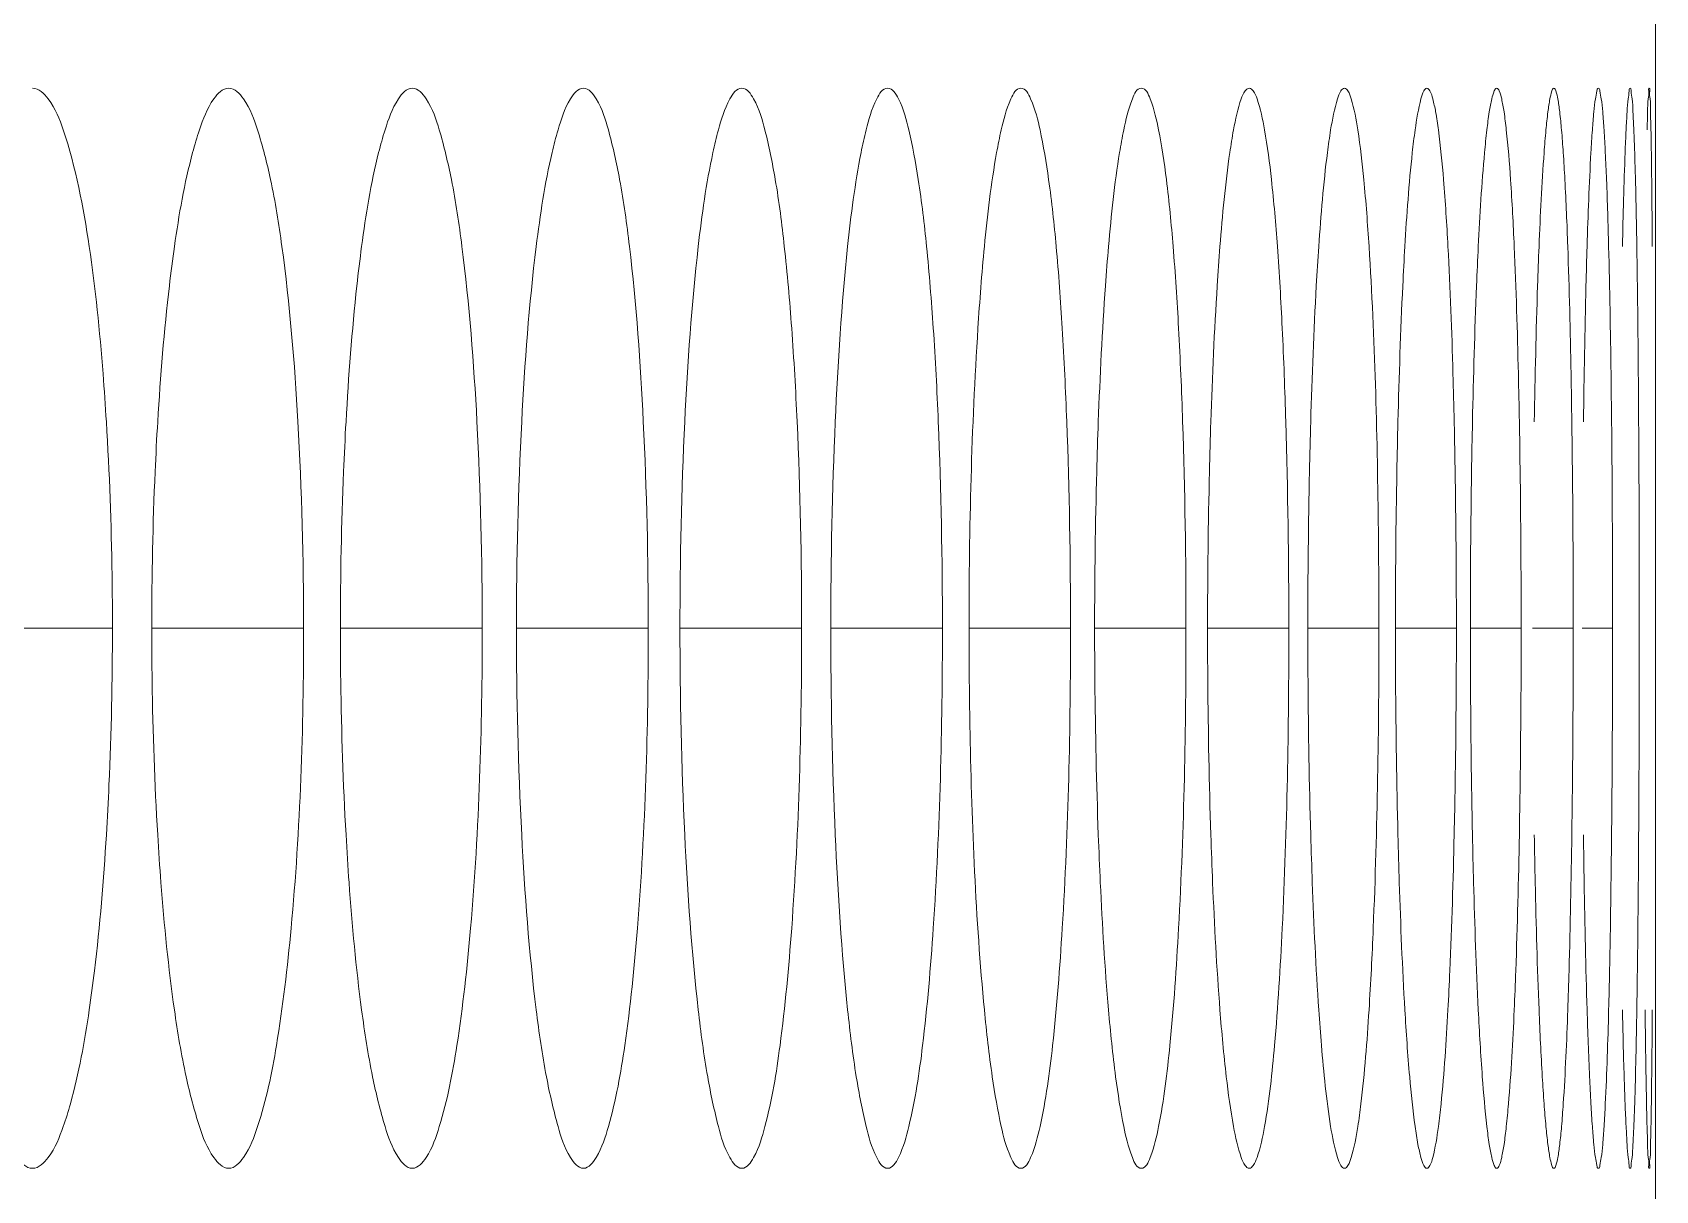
# Model space of a CAD drawing. Header units: millimetres. Extents: x 1177 to 4147, y 93 to 2194.
# Drawn here: x 2914.79 to 2923.81, y 1810.64 to 1817.07 of the extents above; entities that cross this region are included whole.
import ezdxf

# ---------------------------------------------------------------- set-up
doc = ezdxf.new("R2010")
doc.units = ezdxf.units.MM
doc.header["$LTSCALE"] = 0.1
doc.layers.get('0').update_dxf_attribs({"lineweight": 13})
doc.layers.add('标注', color=251, linetype='Continuous', lineweight=9)

msp = doc.modelspace()

# ---------------------------------------------------------------- linework, layer by layer
msp.add_line((2923.8102, 1348.8948), (2923.8102, 1914.8948))
at = {"layer": '标注'}
for p, q in [((2923.8102, 1816.7601), (2923.8102, 1817.2553)), ((2914.3372, 1813.7601), (2915.2372, 1813.7601)), ((2915.4553, 1813.7601), (2916.2994, 1813.7601)), ((2916.5035, 1813.7601), (2917.2917, 1813.7601)), ((2917.4818, 1813.7601), (2918.214, 1813.7601)), ((2918.39, 1813.7601), (2919.0662, 1813.7601)), ((2919.2282, 1813.7601), (2919.8482, 1813.7601)), ((2919.9962, 1813.7601), (2920.56, 1813.7601)), ((2920.6939, 1813.7601), (2921.2015, 1813.7601)), ((2921.3214, 1813.7601), (2921.7727, 1813.7601)), ((2921.8784, 1813.7601), (2922.2734, 1813.7601)), ((2922.3651, 1813.7601), (2922.7037, 1813.7601)), ((2922.7813, 1813.7601), (2923.0635, 1813.7601)), ((2923.127, 1813.7601), (2923.3529, 1813.7601)), ((2923.4023, 1813.7601), (2923.5716, 1813.7601)), ((2923.8102, 1810.2649), (2923.8102, 1810.7601))]:
    msp.add_line(p, q, dxfattribs=at)
for points, knots in [([(2915.1083, 1815.8808), (2915.0761, 1816.0995), (2915.0204, 1816.3867), (2914.9099, 1816.6779), (2914.8281, 1816.7601), (2914.7928, 1816.7601)], [0, 0, 0, 0, 0.690419, 0.889948, 1, 1, 1, 1]), ([(2915.883, 1816.7601), (2915.8491, 1816.7601), (2915.771, 1816.6752), (2915.7413, 1816.5882), (2915.7207, 1816.5284)], [0, 0, 0, 0, 0.348617, 1, 1, 1, 1]), ([(2916.2994, 1813.7601), (2916.2994, 1814.1428), (2916.2807, 1814.8511), (2916.2124, 1815.6844), (2916.1273, 1816.2227), (2916.0553, 1816.5013), (2915.9939, 1816.6754), (2915.9167, 1816.7601), (2915.883, 1816.7601)], [0, 0, 0, 0, 0.372977, 0.690664, 0.812881, 0.905598, 0.967111, 1, 1, 1, 1]), ([(2916.9032, 1816.7601), (2916.8708, 1816.7601), (2916.7976, 1816.6725), (2916.7708, 1816.588), (2916.7517, 1816.5284)], [0, 0, 0, 0, 0.341263, 1, 1, 1, 1]), ([(2917.2917, 1813.7601), (2917.2917, 1814.1428), (2917.2743, 1814.8508), (2917.2105, 1815.6842), (2917.1315, 1816.2221), (2917.064, 1816.5012), (2917.0079, 1816.6727), (2916.9355, 1816.7601), (2916.9032, 1816.7601)], [0, 0, 0, 0, 0.374044, 0.692483, 0.814831, 0.907432, 0.968435, 1, 1, 1, 1]), ([(2917.8535, 1816.7601), (2917.8225, 1816.7601), (2917.7544, 1816.6696), (2917.7303, 1816.5877), (2917.7127, 1816.5284)], [0, 0, 0, 0, 0.33368, 1, 1, 1, 1]), ([(2918.214, 1813.7601), (2918.214, 1814.1428), (2918.1979, 1814.8505), (2918.1387, 1815.6841), (2918.0655, 1816.2215), (2918.0027, 1816.5013), (2917.9516, 1816.6699), (2917.8844, 1816.7601), (2917.8535, 1816.7601)], [0, 0, 0, 0, 0.37507, 0.694236, 0.816716, 0.909212, 0.969734, 1, 1, 1, 1]), ([(2918.7337, 1816.7601), (2918.7041, 1816.7601), (2918.6415, 1816.6666), (2918.6199, 1816.5875), (2918.6036, 1816.5284)], [0, 0, 0, 0, 0.32591, 1, 1, 1, 1]), ([(2919.0662, 1813.7601), (2919.0662, 1814.1428), (2919.0546, 1814.699), (2919.0149, 1815.4057), (2918.9754, 1815.8552), (2918.9295, 1816.2208), (2918.8714, 1816.5016), (2918.825, 1816.6669), (2918.7632, 1816.7601), (2918.7337, 1816.7601)], [0, 0, 0, 0, 0.376037, 0.546407, 0.695928, 0.818534, 0.910934, 0.971004, 1, 1, 1, 1]), ([(2919.5438, 1816.7601), (2919.5155, 1816.7601), (2919.4588, 1816.6634), (2919.4393, 1816.5872), (2919.4244, 1816.5284)], [0, 0, 0, 0, 0.318007, 1, 1, 1, 1]), ([(2919.8482, 1813.7601), (2919.8482, 1814.1427), (2919.8377, 1814.6989), (2919.8013, 1815.4055), (2919.7652, 1815.8552), (2919.7232, 1816.2201), (2919.6701, 1816.502), (2919.6279, 1816.6638), (2919.572, 1816.7601), (2919.5438, 1816.7601)], [0, 0, 0, 0, 0.376972, 0.547726, 0.697526, 0.820263, 0.912583, 0.972235, 1, 1, 1, 1]), ([(2920.2837, 1816.7601), (2920.2567, 1816.7601), (2920.2063, 1816.6601), (2920.1886, 1816.587), (2920.1751, 1816.5284)], [0, 0, 0, 0, 0.310043, 1, 1, 1, 1]), ([(2920.56, 1813.7601), (2920.56, 1814.1427), (2920.5505, 1814.6989), (2920.5175, 1815.4054), (2920.4848, 1815.8552), (2920.4467, 1816.2194), (2920.3987, 1816.5025), (2920.3602, 1816.6605), (2920.3106, 1816.7601), (2920.2837, 1816.7601)], [0, 0, 0, 0, 0.377854, 0.54897, 0.699037, 0.8219, 0.914152, 0.973419, 1, 1, 1, 1]), ([(2920.9533, 1816.7601), (2920.9275, 1816.7601), (2920.884, 1816.6567), (2920.8676, 1816.5868), (2920.8554, 1816.5284)], [0, 0, 0, 0, 0.302109, 1, 1, 1, 1]), ([(2921.2015, 1813.7601), (2921.2015, 1814.1427), (2921.193, 1814.6988), (2921.1634, 1815.4053), (2921.1341, 1815.8553), (2921.0997, 1816.2186), (2921.0572, 1816.5032), (2921.0219, 1816.6572), (2920.9791, 1816.7601), (2920.9533, 1816.7601)], [0, 0, 0, 0, 0.378677, 0.550133, 0.700451, 0.823436, 0.915631, 0.974548, 1, 1, 1, 1]), ([(2921.5526, 1816.7601), (2921.5437, 1816.7601), (2921.5228, 1816.739), (2921.4929, 1816.6624), (2921.4763, 1816.5866), (2921.4655, 1816.5284)], [0, 0, 0, 0, 0.105409, 0.300624, 1, 1, 1, 1]), ([(2921.7727, 1813.7601), (2921.7727, 1814.1427), (2921.7652, 1814.6985), (2921.7388, 1815.4056), (2921.7134, 1815.8538), (2921.6816, 1816.2219), (2921.6471, 1816.4945), (2921.6116, 1816.6623), (2921.5824, 1816.739), (2921.5615, 1816.7601), (2921.5526, 1816.7601)], [0, 0, 0, 0, 0.37915, 0.550789, 0.701227, 0.824236, 0.916314, 0.974872, 0.991193, 1, 1, 1, 1]), ([(2922.0816, 1816.7601), (2922.0734, 1816.7601), (2922.0549, 1816.7377), (2922.0294, 1816.6625), (2922.0146, 1816.5864), (2922.0052, 1816.5284)], [0, 0, 0, 0, 0.098407, 0.292591, 1, 1, 1, 1]), ([(2922.2184, 1815.8808), (2922.2106, 1816.0046), (2922.1942, 1816.2215), (2922.1644, 1816.4935), (2922.1329, 1816.6623), (2922.1081, 1816.7377), (2922.0897, 1816.7601), (2922.0816, 1816.7601)], [0, 0, 0, 0, 0.413839, 0.723224, 0.919125, 0.972822, 1, 1, 1, 1]), ([(2922.5401, 1816.7601), (2922.5326, 1816.7601), (2922.5168, 1816.7362), (2922.4954, 1816.6628), (2922.4825, 1816.5863), (2922.4744, 1816.5284)], [0, 0, 0, 0, 0.09147, 0.284797, 1, 1, 1, 1]), ([(2922.657, 1815.8808), (2922.6503, 1816.0046), (2922.6367, 1816.2205), (2922.6126, 1816.4704), (2922.5913, 1816.6189), (2922.5753, 1816.6933), (2922.5632, 1816.7361), (2922.5475, 1816.7601), (2922.5401, 1816.7601)], [0, 0, 0, 0, 0.41576, 0.726231, 0.839042, 0.922162, 0.975029, 1, 1, 1, 1]), ([(2922.9281, 1816.7601), (2922.9213, 1816.7601), (2922.9085, 1816.7346), (2922.8981, 1816.6936), (2922.8843, 1816.6186), (2922.8771, 1816.5617), (2922.8732, 1816.5284)], [0, 0, 0, 0, 0.084747, 0.277358, 0.583386, 1, 1, 1, 1]), ([(2923.0251, 1815.8808), (2923.0196, 1816.0045), (2923.0083, 1816.2202), (2922.9884, 1816.4704), (2922.9707, 1816.6186), (2922.9575, 1816.6935), (2922.9474, 1816.7345), (2922.9349, 1816.7601), (2922.9281, 1816.7601)], [0, 0, 0, 0, 0.417534, 0.729035, 0.841999, 0.924943, 0.977098, 1, 1, 1, 1]), ([(2923.2456, 1816.7601), (2923.2394, 1816.7601), (2923.2302, 1816.7329), (2923.2213, 1816.694), (2923.2106, 1816.6182), (2923.2047, 1816.5617), (2923.2016, 1816.5284)], [0, 0, 0, 0, 0.078524, 0.270667, 0.578998, 1, 1, 1, 1]), ([(2923.3226, 1815.8808), (2923.3183, 1816.0045), (2923.3111, 1816.1786), (2923.2984, 1816.3941), (2923.289, 1816.5201), (2923.2795, 1816.6181), (2923.2694, 1816.694), (2923.2608, 1816.7328), (2923.2518, 1816.7601), (2923.2456, 1816.7601)], [0, 0, 0, 0, 0.419072, 0.589237, 0.731487, 0.844598, 0.927408, 0.978974, 1, 1, 1, 1]), ([(2923.4926, 1816.7601), (2923.4868, 1816.7601), (2923.482, 1816.7312), (2923.4736, 1816.6945), (2923.4665, 1816.6177), (2923.4617, 1816.5616), (2923.4593, 1816.5284)], [0, 0, 0, 0, 0.073071, 0.264912, 0.575251, 1, 1, 1, 1]), ([(2923.5497, 1815.8808), (2923.5465, 1816.0045), (2923.5413, 1816.1786), (2923.5318, 1816.3941), (2923.525, 1816.5202), (2923.5176, 1816.6177), (2923.511, 1816.6945), (2923.503, 1816.7311), (2923.4983, 1816.7601), (2923.4926, 1816.7601)], [0, 0, 0, 0, 0.420342, 0.590956, 0.733511, 0.846755, 0.929474, 0.980577, 1, 1, 1, 1]), ([(2923.669, 1816.7601), (2923.6637, 1816.7601), (2923.6638, 1816.7297), (2923.6551, 1816.6951), (2923.652, 1816.6173), (2923.6482, 1816.5616), (2923.6465, 1816.5284)], [0, 0, 0, 0, 0.068751, 0.260424, 0.572346, 1, 1, 1, 1]), ([(2923.7061, 1815.8808), (2923.7041, 1816.0045), (2923.7009, 1816.1786), (2923.6947, 1816.394), (2923.6905, 1816.5202), (2923.685, 1816.6173), (2923.6824, 1816.6951), (2923.674, 1816.7296), (2923.6744, 1816.7601), (2923.669, 1816.7601)], [0, 0, 0, 0, 0.421292, 0.592245, 0.735033, 0.848385, 0.931046, 0.98182, 1, 1, 1, 1]), ([(2923.7749, 1816.7601), (2923.7698, 1816.7601), (2923.7755, 1816.7286), (2923.7657, 1816.6956), (2923.7671, 1816.617), (2923.7641, 1816.5616), (2923.7632, 1816.5284)], [0, 0, 0, 0, 0.06594, 0.257533, 0.570482, 1, 1, 1, 1]), ([(2923.792, 1815.8808), (2923.7912, 1816.0045), (2923.7899, 1816.1786), (2923.7869, 1816.394), (2923.7856, 1816.5203), (2923.7816, 1816.6171), (2923.7836, 1816.6955), (2923.774, 1816.7286), (2923.78, 1816.7601), (2923.7749, 1816.7601)], [0, 0, 0, 0, 0.421877, 0.593041, 0.735975, 0.849398, 0.932031, 0.98261, 1, 1, 1, 1]), ([(2915.7207, 1816.5284), (2915.7065, 1816.487), (2915.6441, 1816.2748), (2915.6067, 1816.0562), (2915.5816, 1815.8808)], [0, 0, 0, 0, 0.198134, 1, 1, 1, 1]), ([(2916.7517, 1816.5284), (2916.7384, 1816.4869), (2916.68, 1816.2743), (2916.6451, 1816.056), (2916.6216, 1815.8808)], [0, 0, 0, 0, 0.197654, 1, 1, 1, 1]), ([(2917.7127, 1816.5284), (2917.7003, 1816.4868), (2917.6459, 1816.2738), (2917.6135, 1816.0558), (2917.5917, 1815.8808)], [0, 0, 0, 0, 0.1972, 1, 1, 1, 1]), ([(2918.6036, 1816.5284), (2918.5922, 1816.4868), (2918.5418, 1816.2733), (2918.5119, 1816.0557), (2918.4918, 1815.8808)], [0, 0, 0, 0, 0.196774, 1, 1, 1, 1]), ([(2919.4244, 1816.5284), (2919.4139, 1816.4867), (2919.3676, 1816.2729), (2919.3402, 1816.0555), (2919.3217, 1815.8808)], [0, 0, 0, 0, 0.196376, 1, 1, 1, 1]), ([(2920.1751, 1816.5284), (2920.1655, 1816.4867), (2920.1232, 1816.2725), (2920.0984, 1816.0554), (2920.0815, 1815.8808)], [0, 0, 0, 0, 0.196008, 1, 1, 1, 1]), ([(2920.8554, 1816.5284), (2920.8468, 1816.4867), (2920.8086, 1816.2722), (2920.7862, 1816.0553), (2920.771, 1815.8808)], [0, 0, 0, 0, 0.195671, 1, 1, 1, 1]), ([(2921.4655, 1816.5284), (2921.4578, 1816.4866), (2921.4237, 1816.2719), (2921.4038, 1816.0552), (2921.3902, 1815.8808)], [0, 0, 0, 0, 0.195367, 1, 1, 1, 1]), ([(2922.0052, 1816.5284), (2921.9984, 1816.4866), (2921.9685, 1816.2716), (2921.951, 1816.0551), (2921.9391, 1815.8808)], [0, 0, 0, 0, 0.195095, 1, 1, 1, 1]), ([(2922.4744, 1816.5284), (2922.4686, 1816.4865), (2922.4428, 1816.2713), (2922.4278, 1816.055), (2922.4175, 1815.8808)], [0, 0, 0, 0, 0.194857, 1, 1, 1, 1]), ([(2922.8732, 1816.5284), (2922.8684, 1816.4865), (2922.8467, 1816.2711), (2922.8341, 1816.0549), (2922.8254, 1815.8808)], [0, 0, 0, 0, 0.194653, 1, 1, 1, 1]), ([(2923.2016, 1816.5284), (2923.1976, 1816.4865), (2923.1802, 1816.2709), (2923.1699, 1816.0548), (2923.1629, 1815.8808)], [0, 0, 0, 0, 0.194485, 1, 1, 1, 1]), ([(2923.4593, 1816.5284), (2923.4563, 1816.4865), (2923.443, 1816.2708), (2923.4352, 1816.0548), (2923.4299, 1815.8808)], [0, 0, 0, 0, 0.194352, 1, 1, 1, 1]), ([(2923.6465, 1816.5284), (2923.6445, 1816.4865), (2923.6354, 1816.2707), (2923.63, 1816.0548), (2923.6263, 1815.8808)], [0, 0, 0, 0, 0.194256, 1, 1, 1, 1]), ([(2915.2034, 1814.9074), (2915.198, 1814.9962), (2915.1755, 1815.3214), (2915.1429, 1815.6462), (2915.1083, 1815.8808)], [0, 0, 0, 0, 0.272807, 1, 1, 1, 1]), ([(2915.5816, 1815.8808), (2915.5712, 1815.8083), (2915.5299, 1815.4849), (2915.5038, 1815.1597), (2915.4887, 1814.9074)], [0, 0, 0, 0, 0.224605, 1, 1, 1, 1]), ([(2916.6216, 1815.8808), (2916.6119, 1815.8083), (2916.5732, 1815.4848), (2916.5489, 1815.1597), (2916.5348, 1814.9074)], [0, 0, 0, 0, 0.224504, 1, 1, 1, 1]), ([(2917.5917, 1815.8808), (2917.5515, 1815.5576), (2917.4994, 1814.8507), (2917.4818, 1814.1426), (2917.4818, 1813.7601)], [0, 0, 0, 0, 0.459843, 1, 1, 1, 1]), ([(2918.4918, 1815.8808), (2918.4545, 1815.5574), (2918.4064, 1814.8505), (2918.39, 1814.1426), (2918.39, 1813.7601)], [0, 0, 0, 0, 0.459732, 1, 1, 1, 1]), ([(2919.3217, 1815.8808), (2919.2875, 1815.5573), (2919.2433, 1814.8504), (2919.2282, 1814.1426), (2919.2282, 1813.7601)], [0, 0, 0, 0, 0.45963, 1, 1, 1, 1]), ([(2920.0815, 1815.8808), (2920.0669, 1815.7295), (2920.0135, 1815.0238), (2919.9962, 1814.3158), (2919.9962, 1813.7601)], [0, 0, 0, 0, 0.214773, 1, 1, 1, 1]), ([(2920.771, 1815.8808), (2920.7647, 1815.8082), (2920.7395, 1815.4841), (2920.7236, 1815.1594), (2920.7144, 1814.9074)], [0, 0, 0, 0, 0.224097, 1, 1, 1, 1]), ([(2921.3902, 1815.8808), (2921.3846, 1815.8082), (2921.3621, 1815.4841), (2921.3479, 1815.1594), (2921.3397, 1814.9074)], [0, 0, 0, 0, 0.224036, 1, 1, 1, 1]), ([(2921.9391, 1815.8808), (2921.9341, 1815.8082), (2921.9143, 1815.484), (2921.9018, 1815.1593), (2921.8946, 1814.9074)], [0, 0, 0, 0, 0.223981, 1, 1, 1, 1]), ([(2922.2734, 1813.7601), (2922.2734, 1813.955), (2922.2685, 1814.6622), (2922.2508, 1815.3695), (2922.2184, 1815.8808)], [0, 0, 0, 0, 0.275612, 1, 1, 1, 1]), ([(2922.4175, 1815.8808), (2922.4132, 1815.8082), (2922.3961, 1815.4839), (2922.3853, 1815.1593), (2922.3791, 1814.9074)], [0, 0, 0, 0, 0.223934, 1, 1, 1, 1]), ([(2922.6915, 1814.9074), (2922.6896, 1814.9961), (2922.6815, 1815.3207), (2922.6697, 1815.6452), (2922.657, 1815.8808)], [0, 0, 0, 0, 0.273401, 1, 1, 1, 1]), ([(2922.8254, 1815.8808), (2922.8218, 1815.8082), (2922.8075, 1815.4838), (2922.7984, 1815.1593), (2922.7931, 1814.9074)], [0, 0, 0, 0, 0.223894, 1, 1, 1, 1]), ([(2923.0535, 1814.9074), (2923.0519, 1814.9961), (2923.0453, 1815.3207), (2923.0355, 1815.6452), (2923.0251, 1815.8808)], [0, 0, 0, 0, 0.27343, 1, 1, 1, 1]), ([(2923.1629, 1815.8808), (2923.16, 1815.8082), (2923.1483, 1815.4838), (2923.1409, 1815.1593), (2923.1366, 1814.9074)], [0, 0, 0, 0, 0.22386, 1, 1, 1, 1]), ([(2923.345, 1814.9074), (2923.3438, 1814.9961), (2923.3385, 1815.3206), (2923.3309, 1815.6451), (2923.3226, 1815.8808)], [0, 0, 0, 0, 0.273454, 1, 1, 1, 1]), ([(2923.4299, 1815.8808), (2923.4276, 1815.8082), (2923.4187, 1815.4838), (2923.413, 1815.1593), (2923.4097, 1814.9074)], [0, 0, 0, 0, 0.223834, 1, 1, 1, 1]), ([(2923.566, 1814.9074), (2923.5651, 1814.9961), (2923.5613, 1815.3206), (2923.5557, 1815.6451), (2923.5497, 1815.8808)], [0, 0, 0, 0, 0.273472, 1, 1, 1, 1]), ([(2923.7164, 1814.9074), (2923.7158, 1814.9961), (2923.7134, 1815.3206), (2923.71, 1815.6451), (2923.7061, 1815.8808)], [0, 0, 0, 0, 0.273485, 1, 1, 1, 1]), ([(2915.2372, 1813.7601), (2915.2372, 1813.8581), (2915.2344, 1814.2407), (2915.2207, 1814.6233), (2915.2034, 1814.9074)], [0, 0, 0, 0, 0.256011, 1, 1, 1, 1]), ([(2915.4887, 1814.9074), (2915.4832, 1814.8151), (2915.4635, 1814.4329), (2915.4553, 1814.0502), (2915.4553, 1813.7601)], [0, 0, 0, 0, 0.241764, 1, 1, 1, 1]), ([(2916.5348, 1814.9074), (2916.5296, 1814.8151), (2916.5112, 1814.4329), (2916.5035, 1814.0502), (2916.5035, 1813.7601)], [0, 0, 0, 0, 0.241739, 1, 1, 1, 1]), ([(2920.7144, 1814.9074), (2920.711, 1814.815), (2920.699, 1814.4327), (2920.6939, 1814.0502), (2920.6939, 1813.7601)], [0, 0, 0, 0, 0.241638, 1, 1, 1, 1]), ([(2921.3397, 1814.9074), (2921.3366, 1814.815), (2921.3259, 1814.4327), (2921.3214, 1814.0502), (2921.3214, 1813.7601)], [0, 0, 0, 0, 0.241623, 1, 1, 1, 1]), ([(2921.8946, 1814.9074), (2921.8919, 1814.815), (2921.8824, 1814.4327), (2921.8784, 1814.0502), (2921.8784, 1813.7601)], [0, 0, 0, 0, 0.241609, 1, 1, 1, 1]), ([(2922.3791, 1814.9074), (2922.3768, 1814.815), (2922.3686, 1814.4327), (2922.3651, 1814.0502), (2922.3651, 1813.7601)], [0, 0, 0, 0, 0.241597, 1, 1, 1, 1]), ([(2922.7037, 1813.7601), (2922.7037, 1813.8581), (2922.7027, 1814.2405), (2922.6978, 1814.623), (2922.6915, 1814.9074)], [0, 0, 0, 0, 0.25612, 1, 1, 1, 1]), ([(2922.7931, 1814.9074), (2922.7912, 1814.815), (2922.7842, 1814.4326), (2922.7813, 1814.0502), (2922.7813, 1813.7601)], [0, 0, 0, 0, 0.241587, 1, 1, 1, 1]), ([(2923.0635, 1813.7601), (2923.0635, 1813.8581), (2923.0627, 1814.2405), (2923.0587, 1814.623), (2923.0535, 1814.9074)], [0, 0, 0, 0, 0.256125, 1, 1, 1, 1]), ([(2923.3529, 1813.7601), (2923.3529, 1813.8581), (2923.3522, 1814.2405), (2923.349, 1814.6229), (2923.345, 1814.9074)], [0, 0, 0, 0, 0.25613, 1, 1, 1, 1]), ([(2923.5716, 1813.7601), (2923.5716, 1813.8581), (2923.5711, 1814.2405), (2923.5689, 1814.6229), (2923.566, 1814.9074)], [0, 0, 0, 0, 0.256133, 1, 1, 1, 1]), ([(2923.7198, 1813.7601), (2923.7198, 1813.8581), (2923.7195, 1814.2405), (2923.7182, 1814.6229), (2923.7164, 1814.9074)], [0, 0, 0, 0, 0.256135, 1, 1, 1, 1]), ([(2915.2034, 1812.6129), (2915.209, 1812.7052), (2915.229, 1813.0873), (2915.2372, 1813.47), (2915.2372, 1813.7601)], [0, 0, 0, 0, 0.241771, 1, 1, 1, 1]), ([(2915.4553, 1813.7601), (2915.4553, 1813.6622), (2915.4582, 1813.2796), (2915.4717, 1812.897), (2915.4887, 1812.6129)], [0, 0, 0, 0, 0.256014, 1, 1, 1, 1]), ([(2916.0434, 1810.9919), (2916.0925, 1811.138), (2916.1666, 1811.5054), (2916.2738, 1812.4278), (2916.2994, 1813.2041), (2916.2994, 1813.7601)], [0, 0, 0, 0, 0.165903, 0.40142, 1, 1, 1, 1]), ([(2916.5035, 1813.7601), (2916.5035, 1813.6622), (2916.5062, 1813.2796), (2916.5189, 1812.8971), (2916.5348, 1812.6129)], [0, 0, 0, 0, 0.256029, 1, 1, 1, 1]), ([(2917.053, 1810.9919), (2917.0989, 1811.1385), (2917.1679, 1811.5059), (2917.2679, 1812.4283), (2917.2917, 1813.2042), (2917.2917, 1813.7601)], [0, 0, 0, 0, 0.165488, 0.400972, 1, 1, 1, 1]), ([(2917.4818, 1813.7601), (2917.4818, 1813.3776), (2917.4994, 1812.6696), (2917.5515, 1811.9626), (2917.5917, 1811.6395)], [0, 0, 0, 0, 0.540157, 1, 1, 1, 1]), ([(2917.9926, 1810.9919), (2918.0354, 1811.1389), (2918.0993, 1811.5063), (2918.192, 1812.4288), (2918.214, 1813.2042), (2918.214, 1813.7601)], [0, 0, 0, 0, 0.165101, 0.400554, 1, 1, 1, 1]), ([(2918.39, 1813.7601), (2918.39, 1813.3777), (2918.4064, 1812.6697), (2918.4545, 1811.9628), (2918.4918, 1811.6395)], [0, 0, 0, 0, 0.540268, 1, 1, 1, 1]), ([(2918.8621, 1810.9919), (2918.9017, 1811.1394), (2918.9605, 1811.5068), (2919.046, 1812.4293), (2919.0662, 1813.2043), (2919.0662, 1813.7601)], [0, 0, 0, 0, 0.16474, 0.400164, 1, 1, 1, 1]), ([(2919.2282, 1813.7601), (2919.2282, 1813.3777), (2919.2433, 1812.6699), (2919.2875, 1811.963), (2919.3217, 1811.6395)], [0, 0, 0, 0, 0.54037, 1, 1, 1, 1]), ([(2919.6615, 1810.9919), (2919.6978, 1811.1398), (2919.7516, 1811.5072), (2919.8298, 1812.4297), (2919.8482, 1813.2043), (2919.8482, 1813.7601)], [0, 0, 0, 0, 0.164406, 0.399805, 1, 1, 1, 1]), ([(2919.9962, 1813.7601), (2919.9962, 1813.5652), (2920.0039, 1812.8578), (2920.0323, 1812.1498), (2920.0815, 1811.6395)], [0, 0, 0, 0, 0.275462, 1, 1, 1, 1]), ([(2920.3906, 1810.9919), (2920.4237, 1811.1401), (2920.4724, 1811.5075), (2920.5434, 1812.4301), (2920.56, 1813.2044), (2920.56, 1813.7601)], [0, 0, 0, 0, 0.1641, 0.399476, 1, 1, 1, 1]), ([(2920.6939, 1813.7601), (2920.6939, 1813.6622), (2920.6957, 1813.2797), (2920.704, 1812.8972), (2920.7144, 1812.6129)], [0, 0, 0, 0, 0.256091, 1, 1, 1, 1]), ([(2921.0495, 1810.9919), (2921.0793, 1811.1405), (2921.123, 1811.5078), (2921.1867, 1812.4304), (2921.2015, 1813.2044), (2921.2015, 1813.7601)], [0, 0, 0, 0, 0.163823, 0.399177, 1, 1, 1, 1]), ([(2921.3214, 1813.7601), (2921.3214, 1813.6622), (2921.3229, 1813.2797), (2921.3304, 1812.8973), (2921.3397, 1812.6129)], [0, 0, 0, 0, 0.2561, 1, 1, 1, 1]), ([(2921.638, 1810.9919), (2921.6645, 1811.1408), (2921.7032, 1811.5081), (2921.7596, 1812.4307), (2921.7727, 1813.2044), (2921.7727, 1813.7601)], [0, 0, 0, 0, 0.163574, 0.39891, 1, 1, 1, 1]), ([(2921.8784, 1813.7601), (2921.8784, 1813.6622), (2921.8798, 1813.2797), (2921.8864, 1812.8973), (2921.8946, 1812.6129)], [0, 0, 0, 0, 0.256108, 1, 1, 1, 1]), ([(2922.2184, 1811.6395), (2922.228, 1811.7909), (2922.2627, 1812.4973), (2922.2734, 1813.2047), (2922.2734, 1813.7601)], [0, 0, 0, 0, 0.214516, 1, 1, 1, 1]), ([(2922.3651, 1813.7601), (2922.3651, 1813.6622), (2922.3663, 1813.2797), (2922.372, 1812.8973), (2922.3791, 1812.6129)], [0, 0, 0, 0, 0.256115, 1, 1, 1, 1]), ([(2922.6915, 1812.6129), (2922.6936, 1812.7053), (2922.7008, 1813.0876), (2922.7037, 1813.4701), (2922.7037, 1813.7601)], [0, 0, 0, 0, 0.241589, 1, 1, 1, 1]), ([(2922.7813, 1813.7601), (2922.7813, 1813.6622), (2922.7823, 1813.2797), (2922.7871, 1812.8973), (2922.7931, 1812.6129)], [0, 0, 0, 0, 0.256121, 1, 1, 1, 1]), ([(2923.0535, 1812.6129), (2923.0552, 1812.7053), (2923.0611, 1813.0876), (2923.0635, 1813.4701), (2923.0635, 1813.7601)], [0, 0, 0, 0, 0.241581, 1, 1, 1, 1]), ([(2923.345, 1812.6129), (2923.3463, 1812.7053), (2923.351, 1813.0877), (2923.3529, 1813.4701), (2923.3529, 1813.7601)], [0, 0, 0, 0, 0.241574, 1, 1, 1, 1]), ([(2923.566, 1812.6129), (2923.5669, 1812.7053), (2923.5703, 1813.0877), (2923.5716, 1813.4701), (2923.5716, 1813.7601)], [0, 0, 0, 0, 0.241568, 1, 1, 1, 1]), ([(2923.7164, 1812.6129), (2923.7169, 1812.7053), (2923.719, 1813.0877), (2923.7198, 1813.4701), (2923.7198, 1813.7601)], [0, 0, 0, 0, 0.241564, 1, 1, 1, 1]), ([(2915.1083, 1811.6395), (2915.119, 1811.712), (2915.1615, 1812.0353), (2915.1881, 1812.3605), (2915.2034, 1812.6129)], [0, 0, 0, 0, 0.224659, 1, 1, 1, 1]), ([(2915.4887, 1812.6129), (2915.494, 1812.5241), (2915.5161, 1812.1989), (2915.548, 1811.8742), (2915.5816, 1811.6395)], [0, 0, 0, 0, 0.272845, 1, 1, 1, 1]), ([(2916.5348, 1812.6129), (2916.5397, 1812.5241), (2916.5604, 1812.199), (2916.5902, 1811.8743), (2916.6216, 1811.6395)], [0, 0, 0, 0, 0.272926, 1, 1, 1, 1]), ([(2920.7144, 1812.6129), (2920.7176, 1812.5241), (2920.7311, 1812.1994), (2920.7505, 1811.8748), (2920.771, 1811.6395)], [0, 0, 0, 0, 0.273252, 1, 1, 1, 1]), ([(2921.3397, 1812.6129), (2921.3425, 1812.5241), (2921.3546, 1812.1995), (2921.3719, 1811.8749), (2921.3902, 1811.6395)], [0, 0, 0, 0, 0.273301, 1, 1, 1, 1]), ([(2921.8946, 1812.6129), (2921.8971, 1812.5241), (2921.9077, 1812.1995), (2921.923, 1811.875), (2921.9391, 1811.6395)], [0, 0, 0, 0, 0.273345, 1, 1, 1, 1]), ([(2922.3791, 1812.6129), (2922.3813, 1812.5241), (2922.3904, 1812.1996), (2922.4036, 1811.875), (2922.4175, 1811.6395)], [0, 0, 0, 0, 0.273383, 1, 1, 1, 1]), ([(2922.657, 1811.6395), (2922.6609, 1811.7121), (2922.6764, 1812.0364), (2922.686, 1812.361), (2922.6915, 1812.6129)], [0, 0, 0, 0, 0.223913, 1, 1, 1, 1]), ([(2922.7931, 1812.6129), (2922.7949, 1812.5241), (2922.8027, 1812.1996), (2922.8138, 1811.8751), (2922.8254, 1811.6395)], [0, 0, 0, 0, 0.273415, 1, 1, 1, 1]), ([(2923.0251, 1811.6395), (2923.0283, 1811.7121), (2923.0411, 1812.0365), (2923.049, 1812.361), (2923.0535, 1812.6129)], [0, 0, 0, 0, 0.223876, 1, 1, 1, 1]), ([(2923.1366, 1812.6129), (2923.1382, 1812.5241), (2923.1444, 1812.1996), (2923.1534, 1811.8751), (2923.1629, 1811.6395)], [0, 0, 0, 0, 0.273442, 1, 1, 1, 1]), ([(2923.3226, 1811.6395), (2923.3252, 1811.7121), (2923.3353, 1812.0365), (2923.3415, 1812.361), (2923.345, 1812.6129)], [0, 0, 0, 0, 0.223846, 1, 1, 1, 1]), ([(2923.4097, 1812.6129), (2923.4108, 1812.5241), (2923.4157, 1812.1997), (2923.4226, 1811.8752), (2923.4299, 1811.6395)], [0, 0, 0, 0, 0.273463, 1, 1, 1, 1]), ([(2923.5497, 1811.6395), (2923.5515, 1811.7121), (2923.5589, 1812.0365), (2923.5634, 1812.361), (2923.566, 1812.6129)], [0, 0, 0, 0, 0.223823, 1, 1, 1, 1]), ([(2923.7061, 1811.6395), (2923.7073, 1811.7121), (2923.712, 1812.0366), (2923.7148, 1812.361), (2923.7164, 1812.6129)], [0, 0, 0, 0, 0.223807, 1, 1, 1, 1]), ([(2914.4717, 1811.6395), (2914.5051, 1811.4206), (2914.5624, 1811.1332), (2914.6752, 1810.8423), (2914.7574, 1810.7601), (2914.7928, 1810.7601)], [0, 0, 0, 0, 0.690007, 0.889741, 1, 1, 1, 1]), ([(2914.964, 1810.9919), (2914.9788, 1811.0333), (2915.0438, 1811.2451), (2915.0824, 1811.464), (2915.1083, 1811.6395)], [0, 0, 0, 0, 0.198508, 1, 1, 1, 1]), ([(2915.5816, 1811.6395), (2915.5994, 1811.5152), (2915.6347, 1811.2979), (2915.7085, 1811.0191), (2915.7714, 1810.8449), (2915.8491, 1810.7601), (2915.883, 1810.7601)], [0, 0, 0, 0, 0.394755, 0.694432, 0.893483, 1, 1, 1, 1]), ([(2916.6216, 1811.6395), (2916.6383, 1811.5153), (2916.6711, 1811.2986), (2916.7404, 1811.0191), (2916.7979, 1810.8476), (2916.8708, 1810.7601), (2916.9032, 1810.7601)], [0, 0, 0, 0, 0.397524, 0.698589, 0.897148, 1, 1, 1, 1]), ([(2917.5917, 1811.6395), (2917.6072, 1811.5153), (2917.6375, 1811.2992), (2917.7022, 1811.019), (2917.7548, 1810.8504), (2917.8225, 1810.7601), (2917.8535, 1810.7601)], [0, 0, 0, 0, 0.400242, 0.702686, 0.900801, 1, 1, 1, 1]), ([(2918.4918, 1811.6395), (2918.5061, 1811.5154), (2918.534, 1811.2999), (2918.594, 1811.0188), (2918.6418, 1810.8534), (2918.7041, 1810.7601), (2918.7337, 1810.7601)], [0, 0, 0, 0, 0.402894, 0.706703, 0.904419, 1, 1, 1, 1]), ([(2919.3217, 1811.6395), (2919.3349, 1811.5155), (2919.3605, 1811.3007), (2919.4155, 1811.0184), (2919.4591, 1810.8565), (2919.5155, 1810.7601), (2919.5438, 1810.7601)], [0, 0, 0, 0, 0.405465, 0.710613, 0.90798, 1, 1, 1, 1]), ([(2920.0815, 1811.6395), (2920.0935, 1811.5155), (2920.1169, 1811.3014), (2920.1667, 1811.0179), (2920.2065, 1810.8597), (2920.2567, 1810.7601), (2920.2837, 1810.7601)], [0, 0, 0, 0, 0.407936, 0.714388, 0.911454, 1, 1, 1, 1]), ([(2920.771, 1811.6395), (2920.7818, 1811.5156), (2920.8031, 1811.3022), (2920.8475, 1811.0172), (2920.8841, 1810.863), (2920.9275, 1810.7601), (2920.9533, 1810.7601)], [0, 0, 0, 0, 0.410287, 0.717996, 0.914809, 1, 1, 1, 1]), ([(2921.3902, 1811.6395), (2921.3999, 1811.5156), (2921.4198, 1811.2987), (2921.4561, 1811.0259), (2921.4929, 1810.858), (2921.5228, 1810.7813), (2921.5437, 1810.7601), (2921.5526, 1810.7601)], [0, 0, 0, 0, 0.411464, 0.719593, 0.915708, 0.970447, 1, 1, 1, 1]), ([(2921.9391, 1811.6395), (2921.9435, 1811.5738), (2921.96, 1811.3575), (2921.981, 1811.1411), (2922.0052, 1810.9919)], [0, 0, 0, 0, 0.303324, 1, 1, 1, 1]), ([(2922.1562, 1810.9919), (2922.1627, 1811.0337), (2922.1911, 1811.2488), (2922.2074, 1811.4653), (2922.2184, 1811.6395)], [0, 0, 0, 0, 0.195029, 1, 1, 1, 1]), ([(2922.4175, 1811.6395), (2922.4248, 1811.5157), (2922.4396, 1811.2997), (2922.4653, 1811.0499), (2922.4877, 1810.9013), (2922.5043, 1810.827), (2922.5168, 1810.7841), (2922.5326, 1810.7601), (2922.5401, 1810.7601)], [0, 0, 0, 0, 0.415555, 0.725968, 0.838805, 0.921987, 0.974946, 1, 1, 1, 1]), ([(2922.6039, 1810.9919), (2922.6094, 1811.0337), (2922.6338, 1811.249), (2922.6476, 1811.4653), (2922.657, 1811.6395)], [0, 0, 0, 0, 0.1948, 1, 1, 1, 1]), ([(2922.8254, 1811.6395), (2922.8316, 1811.5157), (2922.8441, 1811.3), (2922.8655, 1811.0498), (2922.8843, 1810.9017), (2922.8981, 1810.8267), (2922.9085, 1810.7857), (2922.9212, 1810.7601), (2922.9281, 1810.7601)], [0, 0, 0, 0, 0.417357, 0.728804, 0.841789, 0.924784, 0.977019, 1, 1, 1, 1]), ([(2922.9811, 1810.9919), (2922.9857, 1811.0338), (2923.0059, 1811.2492), (2923.0173, 1811.4654), (2923.0251, 1811.6395)], [0, 0, 0, 0, 0.194606, 1, 1, 1, 1]), ([(2923.1629, 1811.6395), (2923.1679, 1811.5157), (2923.176, 1811.3416), (2923.1901, 1811.1261), (2923.2004, 1811.0002), (2923.2106, 1810.9021), (2923.2213, 1810.8263), (2923.2302, 1810.7874), (2923.2394, 1810.7601), (2923.2456, 1810.7601)], [0, 0, 0, 0, 0.418924, 0.589053, 0.731293, 0.84442, 0.927271, 0.978902, 1, 1, 1, 1]), ([(2923.2879, 1810.9919), (2923.2915, 1811.0338), (2923.3075, 1811.2494), (2923.3165, 1811.4655), (2923.3226, 1811.6395)], [0, 0, 0, 0, 0.194447, 1, 1, 1, 1]), ([(2923.4299, 1811.6395), (2923.4337, 1811.5158), (2923.4399, 1811.3417), (2923.4506, 1811.1262), (2923.4583, 1811.0001), (2923.4664, 1810.9025), (2923.4736, 1810.8258), (2923.482, 1810.7891), (2923.4868, 1810.7601), (2923.4926, 1810.7601)], [0, 0, 0, 0, 0.420227, 0.590813, 0.733359, 0.846615, 0.929364, 0.980517, 1, 1, 1, 1]), ([(2923.5241, 1810.9919), (2923.5268, 1811.0338), (2923.5386, 1811.2495), (2923.5452, 1811.4655), (2923.5497, 1811.6395)], [0, 0, 0, 0, 0.194323, 1, 1, 1, 1]), ([(2923.6263, 1811.6395), (2923.6289, 1811.5158), (2923.6331, 1811.3417), (2923.6407, 1811.1263), (2923.6457, 1811), (2923.6519, 1810.9029), (2923.6551, 1810.8252), (2923.6638, 1810.7906), (2923.6637, 1810.7601), (2923.669, 1810.7601)], [0, 0, 0, 0, 0.421213, 0.592146, 0.734928, 0.848287, 0.930969, 0.981776, 1, 1, 1, 1]), ([(2923.6897, 1810.9919), (2923.6915, 1811.0338), (2923.6991, 1811.2496), (2923.7033, 1811.4655), (2923.7061, 1811.6395)], [0, 0, 0, 0, 0.194237, 1, 1, 1, 1]), ([(2923.7521, 1811.6395), (2923.7536, 1811.5158), (2923.7558, 1811.3417), (2923.7602, 1811.1263), (2923.7624, 1811), (2923.767, 1810.9032), (2923.7657, 1810.8248), (2923.7755, 1810.7917), (2923.7698, 1810.7601), (2923.7749, 1810.7601)], [0, 0, 0, 0, 0.421837, 0.59299, 0.735921, 0.849347, 0.93199, 0.982587, 1, 1, 1, 1]), ([(2923.7848, 1810.9919), (2923.7856, 1811.0338), (2923.7891, 1811.2497), (2923.7908, 1811.4656), (2923.792, 1811.6395)], [0, 0, 0, 0, 0.194186, 1, 1, 1, 1]), ([(2914.7928, 1810.7601), (2914.828, 1810.7601), (2914.9103, 1810.8425), (2914.9424, 1810.9318), (2914.964, 1810.9919)], [0, 0, 0, 0, 0.35552, 1, 1, 1, 1]), ([(2915.883, 1810.7601), (2915.9167, 1810.7601), (2915.9944, 1810.8451), (2916.0233, 1810.9321), (2916.0434, 1810.9919)], [0, 0, 0, 0, 0.348379, 1, 1, 1, 1]), ([(2916.9032, 1810.7601), (2916.9355, 1810.7601), (2917.0083, 1810.8479), (2917.0343, 1810.9323), (2917.053, 1810.9919)], [0, 0, 0, 0, 0.340981, 1, 1, 1, 1]), ([(2917.8535, 1810.7601), (2917.8844, 1810.7601), (2917.952, 1810.8508), (2917.9753, 1810.9326), (2917.9926, 1810.9919)], [0, 0, 0, 0, 0.333358, 1, 1, 1, 1]), ([(2918.7337, 1810.7601), (2918.7632, 1810.7601), (2918.8254, 1810.8538), (2918.8462, 1810.9329), (2918.8621, 1810.9919)], [0, 0, 0, 0, 0.325549, 1, 1, 1, 1]), ([(2919.5438, 1810.7601), (2919.572, 1810.7601), (2919.6282, 1810.857), (2919.647, 1810.9331), (2919.6615, 1810.9919)], [0, 0, 0, 0, 0.317612, 1, 1, 1, 1]), ([(2920.2837, 1810.7601), (2920.3106, 1810.7601), (2920.3605, 1810.8604), (2920.3775, 1810.9333), (2920.3906, 1810.9919)], [0, 0, 0, 0, 0.30962, 1, 1, 1, 1]), ([(2920.9533, 1810.7601), (2920.9791, 1810.7601), (2921.0221, 1810.8638), (2921.0378, 1810.9335), (2921.0495, 1810.9919)], [0, 0, 0, 0, 0.301667, 1, 1, 1, 1]), ([(2921.5526, 1810.7601), (2921.5615, 1810.7601), (2921.5824, 1810.7813), (2921.6115, 1810.8579), (2921.6277, 1810.9337), (2921.638, 1810.9919)], [0, 0, 0, 0, 0.105232, 0.30026, 1, 1, 1, 1]), ([(2922.0052, 1810.9919), (2922.0146, 1810.9339), (2922.0294, 1810.8578), (2922.0549, 1810.7826), (2922.0734, 1810.7601), (2922.0816, 1810.7601)], [0, 0, 0, 0, 0.707409, 0.901593, 1, 1, 1, 1]), ([(2922.0816, 1810.7601), (2922.0897, 1810.7601), (2922.1081, 1810.7826), (2922.1329, 1810.8579), (2922.1472, 1810.9339), (2922.1562, 1810.9919)], [0, 0, 0, 0, 0.098208, 0.29222, 1, 1, 1, 1]), ([(2922.5401, 1810.7601), (2922.5475, 1810.7601), (2922.5632, 1810.7841), (2922.5839, 1810.8575), (2922.5962, 1810.934), (2922.6039, 1810.9919)], [0, 0, 0, 0, 0.091255, 0.28443, 1, 1, 1, 1]), ([(2922.9281, 1810.7601), (2922.9349, 1810.7601), (2922.9474, 1810.7857), (2922.9575, 1810.8267), (2922.9707, 1810.9017), (2922.9775, 1810.9586), (2922.9811, 1810.9919)], [0, 0, 0, 0, 0.084528, 0.277009, 0.583108, 1, 1, 1, 1]), ([(2923.2456, 1810.7601), (2923.2518, 1810.7601), (2923.2607, 1810.7874), (2923.2693, 1810.8263), (2923.2795, 1810.9021), (2923.285, 1810.9586), (2923.2879, 1810.9919)], [0, 0, 0, 0, 0.078313, 0.270352, 0.578752, 1, 1, 1, 1]), ([(2923.4926, 1810.7601), (2923.4983, 1810.7601), (2923.503, 1810.7891), (2923.511, 1810.8257), (2923.5176, 1810.9026), (2923.5219, 1810.9586), (2923.5241, 1810.9919)], [0, 0, 0, 0, 0.072887, 0.264651, 0.57505, 1, 1, 1, 1]), ([(2923.669, 1810.7601), (2923.6744, 1810.7601), (2923.674, 1810.7906), (2923.6824, 1810.8252), (2923.6849, 1810.903), (2923.6883, 1810.9587), (2923.6897, 1810.9919)], [0, 0, 0, 0, 0.068613, 0.260235, 0.572203, 1, 1, 1, 1]), ([(2923.7749, 1810.7601), (2923.78, 1810.7601), (2923.774, 1810.7917), (2923.7836, 1810.8247), (2923.7815, 1810.9033), (2923.7842, 1810.9587), (2923.7848, 1810.9919)], [0, 0, 0, 0, 0.065866, 0.257433, 0.570407, 1, 1, 1, 1])]:
    msp.add_open_spline(points, degree=3, knots=knots, dxfattribs=at)

doc.saveas('drawing.dxf')
